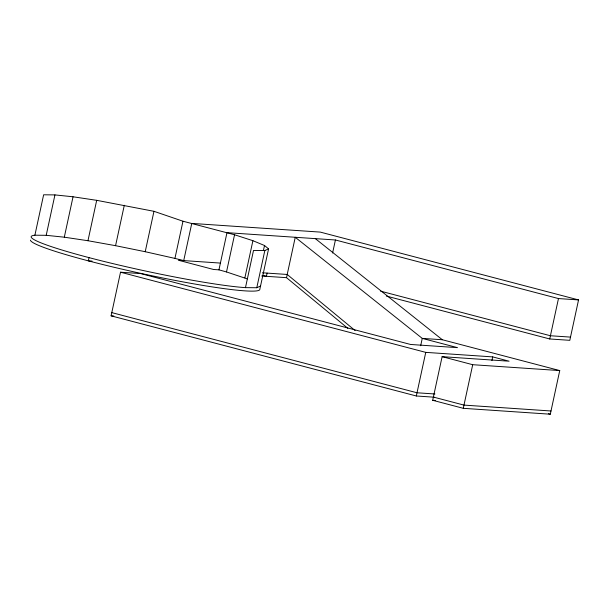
<?xml version="1.0" encoding="UTF-8"?>
<svg xmlns="http://www.w3.org/2000/svg" width="609" height="609" viewBox="0 0 609 609"><rect width="100%" height="100%" fill="white"/><g stroke="black" fill="none" stroke-linecap="round" stroke-linejoin="round"><path stroke-width="0.91" d="M260.53 286.047L256.785 287.737L245.473 287.638A117.331 9.409 12.2 0 1 102.518 261.078A117.331 9.409 12.2 0 1 34.896 235.203L43.627 194.796L54.939 194.903L73.042 196.783L96.694 200.323L153.963 211.308L182.974 221.219L234.549 234.762L252.902 240.692L264.504 245.503L268.577 248.86L259.837 289.267A117.331 9.409 12.2 0 1 145.757 274.446A117.331 9.409 12.2 0 1 30.45 240.113M34.896 235.203L46.208 235.31L54.939 194.903M46.208 235.31L64.303 237.19L73.042 196.783M64.303 237.19L87.962 240.73L96.694 200.323M89.021 257.63L88.328 260.85L92.111 261.109M87.962 240.73L115.565 245.686L124.297 205.279M434.232 397.197L416.32 395.987L111.089 315.835L120.521 272.208L140.603 273.563L410.618 344.473L457.481 347.64L422.258 338.391L295.251 237.274L286.512 277.674L347.846 328.335M115.565 245.686L145.224 251.715L153.963 211.308M386.342 296.058L549.729 338.969L569.811 340.324L578.55 299.917L320.281 232.098L191.766 223.412L183.72 260.599L174.935 258.406L182.974 221.219M220.572 263.088L178.353 260.233L213.569 269.483L218.943 269.848L226.982 232.661L335.414 239.984L558.468 298.562L578.55 299.917M247.345 278.907L226.51 271.949L234.549 234.762M244.864 277.879L252.902 240.692M245.473 287.638L253.511 250.451L264.824 250.55L268.577 248.86M263.499 250.147L264.504 245.503M256.785 287.737L264.824 250.55M267.123 273.098L266.43 276.319L263.72 275.611M332.598 253.001L335.414 239.984M420.674 345.737L422.258 338.391L442.34 339.746L559.74 370.577L550.308 414.204L463.282 408.319L432.687 400.288L442.119 356.661L509.063 361.19L492.696 356.889L425.752 352.367L120.521 272.208M416.32 395.987L425.752 352.367M463.282 408.319L472.713 364.7L559.74 370.577M491.905 360.566L492.696 356.889M549.729 338.969L558.468 298.562M262.403 272.786L287.204 274.461L355.108 330.55M261.703 275.999L286.512 277.674M570.511 337.104L550.429 335.749L380.61 291.155M111.089 315.835L113.83 316.018M434.933 393.985L417.02 392.775L111.79 312.615M432.687 400.288L435.519 400.478M551 410.984L463.974 405.099L433.387 397.068M145.224 251.715L174.935 258.406M442.119 356.661L472.713 364.7M548.473 413.717L550.308 414.204M218.943 269.848L226.51 271.949M315.333 238.629L442.34 339.746"/></g></svg>
